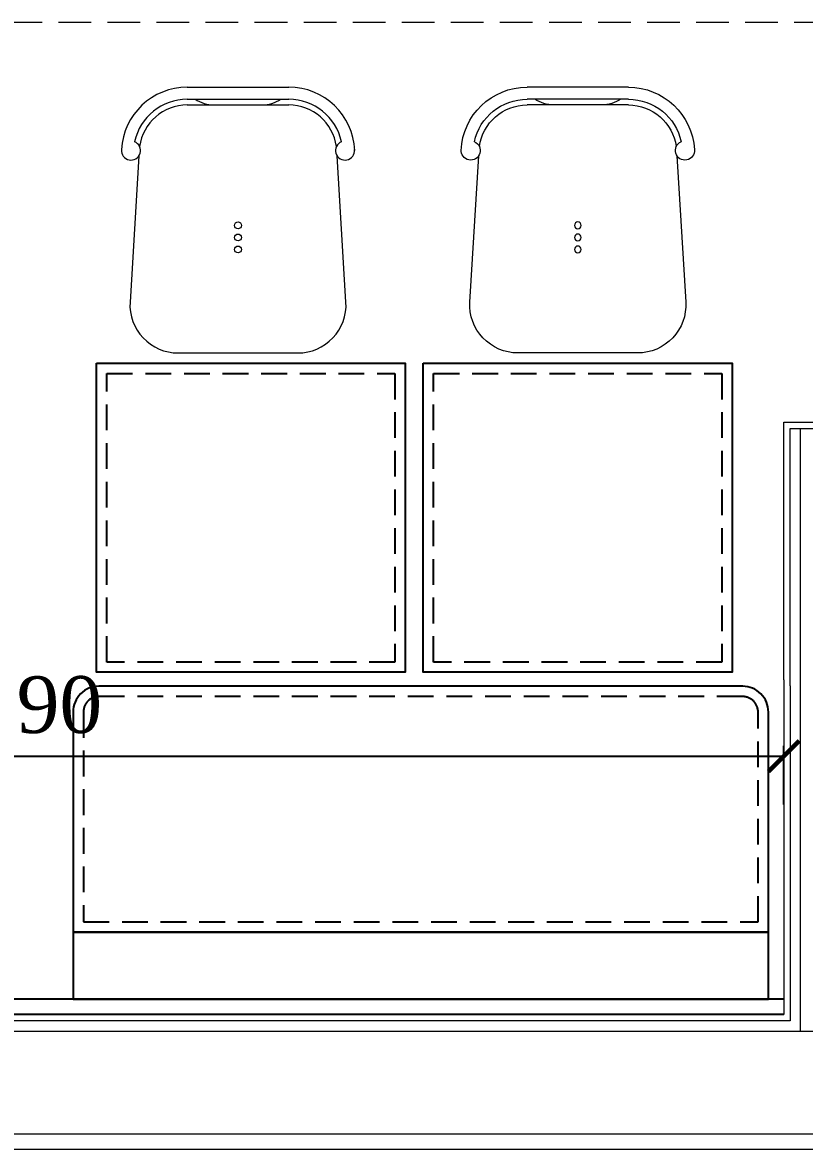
# Model space of a CAD drawing. Header units: millimetres. Extents: x 106699 to 122058, y 158555 to 162844.
# Drawn here: x 112608.2 to 112760, y 161696.4 to 161915.2 of the extents above; entities that cross this region are included whole.
import ezdxf

# ---------------------------------------------------------------- set-up
doc = ezdxf.new("R2010")
doc.units = ezdxf.units.MM
doc.linetypes.add('1+1 TİP C$0$1+1 TİP C$0$A BLOK 2+1 TİP A$0$A BLOK 2+1 TİP A$0$A Blok TİP-6 (2+1)$0$HIDDEN', pattern=[9.525, 6.35, -3.175])
doc.linetypes.add('300_Z4_FCD_F03$0$GESTRICHELT', pattern=[0.75, 0.5, -0.25])
for name, color, linetype, lineweight in [('300_Z4_STR_F03$0$AUDIT_D_220920114151-103', 251, 'Continuous', 5), ('no3_kutu profil gorunus', 8, 'Continuous', 0), ('no3_sandalye', 240, 'Continuous', 18)]:
    doc.layers.add(name, color=color, linetype=linetype, lineweight=lineweight)
doc.layers.add('S2000-002 Çizgi', color=7, linetype='Continuous')
doc.styles.add('ROMANSTW', font='georgia.ttf')
doc.dimstyles.new('M1', dxfattribs={"dimtxt": 11, "dimasz": 6, "dimexe": 2, "dimexo": 16, "dimgap": 3, "dimtad": 1, "dimdec": 0, "dimzin": 12, "dimdsep": 46, "dimtxsty": 'ROMANSTW', "dimblk": 'ARCHTICK', "dimcen": 0.09, "dimclrd": 251, "dimclre": 251, "dimclrt": 1, "dimadec": 0, "dimazin": 0, "dimtfac": 1, "dimtdec": 0, "dimtix": 1, "dimtmove": 0, "dimatfit": 3, "dimldrblk": 'ARCHTICK', "dimfxl": 1, "dimtolj": 1, "dimtzin": 0, "dimarcsym": 0})

# ---------------------------------------------------------------- blocks, each defined once
blk = doc.blocks.new('_ArchTick')
at = {"color": 0, "linetype": 'ByBlock', "const_width": 0.15}
blk.add_lwpolyline([(-0.5, -0.5), (0.5, 0.5)], dxfattribs=at)
blk = doc.blocks.new('*D452')
at = {"layer": 'Defpoints', "color": 0, "transparency": 16777216}
for p in [(1236.65, 579.91), (947.05, 556.77), (1236.65, 554.49)]:
    blk.add_point(p, dxfattribs=at)
at = {"layer": 'S2000-002 Çizgi', "color": 251, "lineweight": -2, "transparency": 16777216}
for p, q in [((947.05, 572.77), (947.05, 581.91)), ((947.05, 579.91), (1236.65, 579.91)), ((1236.65, 570.49), (1236.65, 581.91))]:
    blk.add_line(p, q, dxfattribs=at)
at = {"layer": 'S2000-002 Çizgi', "color": 251, "lineweight": -2, "transparency": 16777216, "xscale": 6, "yscale": 6, "zscale": 6, "rotation": 180}
blk.add_blockref('_ArchTick', (947.05, 579.91), dxfattribs=at)
at = {"layer": 'S2000-002 Çizgi', "color": 251, "lineweight": -2, "transparency": 16777216, "xscale": 6, "yscale": 6, "zscale": 6}
blk.add_blockref('_ArchTick', (1236.65, 579.91), dxfattribs=at)
at = {"layer": 'S2000-002 Çizgi', "color": 1, "true_color": 0xff0000, "transparency": 16777216, "insert": (1091.85, 589.83), "char_height": 11, "attachment_point": 5, "style": 'ROMANSTW'}
blk.add_mtext('\\A1;290', dxfattribs=at)
blk = doc.blocks.new('gri tolix')
at = {"layer": 'no3_sandalye', "color": 35}
for p, q in [((32456.96, 11388.09), (32476.65, 11388.09)), ((32456.96, 11385.75), (32476.65, 11385.75)), ((32456.96, 11384.63), (32476.65, 11384.63)), ((32447.57, 11374.79), (32445.84, 11346.35)), ((32487.76, 11346.35), (32486.03, 11374.79)), ((32455.17, 11336.49), (32478.43, 11336.49))]:
    blk.add_line(p, q, dxfattribs=at)
for centre in [(32466.8, 11361.26), (32466.8, 11358.92), (32466.8, 11356.59)]:
    blk.add_circle(centre, 0.654, dxfattribs=at)
for centre, radius, start, end in [((32456.96, 11375.28), 12.81, 90, 176.9521), ((32476.65, 11375.28), 12.81, 2.2784, 90), ((32456.96, 11375.28), 10.47, 90, 167.7747), ((32456.96, 11375.28), 9.35, 90, 172.1616), ((32462.33, 11391.88), 7.25, 237.668, 268.4154), ((32471.28, 11391.88), 7.25, 271.5846, 302.332), ((32476.65, 11375.28), 10.47, 12.2253, 90), ((32476.65, 11375.28), 9.35, 7.8384, 90), ((32446.01, 11375.79), 1.85, 174.6737, 67.3294), ((32487.59, 11375.79), 1.85, 112.6706, 5.3263), ((32455.17, 11345.84), 9.35, 176.8779, 270), ((32478.43, 11345.84), 9.35, 270, 3.1221)]:
    blk.add_arc(centre, radius, start, end, dxfattribs=at)
blk = doc.blocks.new('A$Cda6c0cda')
for p, q in [((349.8, 3.45), (60.2, 3.45)), ((349.8, 0.45), (60.2, 0.45))]:
    blk.add_line(p, q)
at = {"color": 4, "elevation": -0.56}
for points in [[(216.34, 126.88), (276.3, 126.88), (276.3, 66.88), (216.34, 66.88)], [(279.8, 126.88), (339.76, 126.88), (339.76, 66.88), (279.8, 66.88)]]:
    blk.add_lwpolyline(points, close=True, dxfattribs=at)
at = {"color": 4}
blk.add_lwpolyline([(211.8, 59.17), (211.8, 16.45), (346.8, 16.45), (346.8, 59.17, 0.414214), (341.8, 64.17), (216.8, 64.17, 0.414214)], format="xyb", close=True, dxfattribs=at)
blk.add_lwpolyline([(211.8, 16.45), (211.8, 3.45), (346.8, 3.45), (346.8, 16.45), (211.8, 16.45)], dxfattribs=at)
at = {"layer": 'no3_kutu profil gorunus', "linetype": '1+1 TİP C$0$1+1 TİP C$0$A BLOK 2+1 TİP A$0$A BLOK 2+1 TİP A$0$A Blok TİP-6 (2+1)$0$HIDDEN'}
blk.add_lwpolyline([(558.2, 6.45), (558.2, 193.05), (60.2, 193.05), (60.2, 71.46)], dxfattribs=at)
at = {"layer": 'S2000-002 Çizgi', "color": 8, "linetype": '300_Z4_FCD_F03$0$GESTRICHELT', "ltscale": 10, "true_color": 0x7a7a7a, "elevation": -0.56}
for points in [[(218.34, 124.88), (274.3, 124.88), (274.3, 68.88), (218.34, 68.88)], [(281.8, 124.88), (337.76, 124.88), (337.76, 68.88), (281.8, 68.88)]]:
    blk.add_lwpolyline(points, close=True, dxfattribs=at)
at = {"layer": 'S2000-002 Çizgi', "color": 8, "linetype": '300_Z4_FCD_F03$0$GESTRICHELT', "ltscale": 10, "true_color": 0x7a7a7a}
blk.add_lwpolyline([(213.8, 59.17), (213.8, 18.45), (344.8, 18.45), (344.8, 59.17, 0.414214), (341.8, 62.17), (216.8, 62.17, 0.414214)], format="xyb", close=True, dxfattribs=at)
blk.add_blockref('gri tolix', (-32222.98, -11207.6, -0.56))
at = {"xscale": -1}
blk.add_blockref('gri tolix', (32776.59, -11207.6, -0.56), dxfattribs=at)
blk = doc.blocks.new('A$Ce99efe13')
at = {"layer": '300_Z4_STR_F03$0$AUDIT_D_220920114151-103', "color": 251, "lineweight": 9, "true_color": 0x5c5c5c}
for points in [[(734.8, 291.66), (734.8, 341.66), (742.8, 341.66), (742.8, 291.66)], [(736, 290.46), (736, 340.46), (741.6, 340.46), (741.6, 290.46)], [(738, 223.46), (738, 340.46)], [(734.8, 291.66), (734.8, 226.66), (445.2, 226.66), (445.2, 297.68), (389.02, 297.46)], [(736, 290.46), (736, 290.46), (736, 225.46), (444, 225.46), (444, 296.47), (389.03, 296.26)], [(2021, 291.46), (2043, 291.46), (2043, 200.46), (388.88, 200.46)], [(749, 203.46), (442, 203.46), (442, 223.46), (745, 223.46), (745, 203.46)]]:
    blk.add_lwpolyline(points, dxfattribs=at)
at = {"layer": 'S2000-002 Çizgi'}
blk.add_blockref('A$Cda6c0cda', (385, 226.22), dxfattribs=at)
dim = blk.add_linear_dim(base=(734.8, 276.84), p1=(445.2, 253.7), p2=(734.8, 251.41), dimstyle='M1', dxfattribs=at)
dim.commit()
dim.dimension.update_dxf_attribs({"geometry": '*D452', "text_midpoint": (590, 286.75), "insert": (-501.85, -303.08)})

msp = doc.modelspace()

# ---------------------------------------------------------------- block references
at = {"layer": 'S2000-002 Çizgi'}
msp.add_blockref('A$Ce99efe13', (112021.19, 161495.93), dxfattribs=at)

doc.saveas('drawing.dxf')
